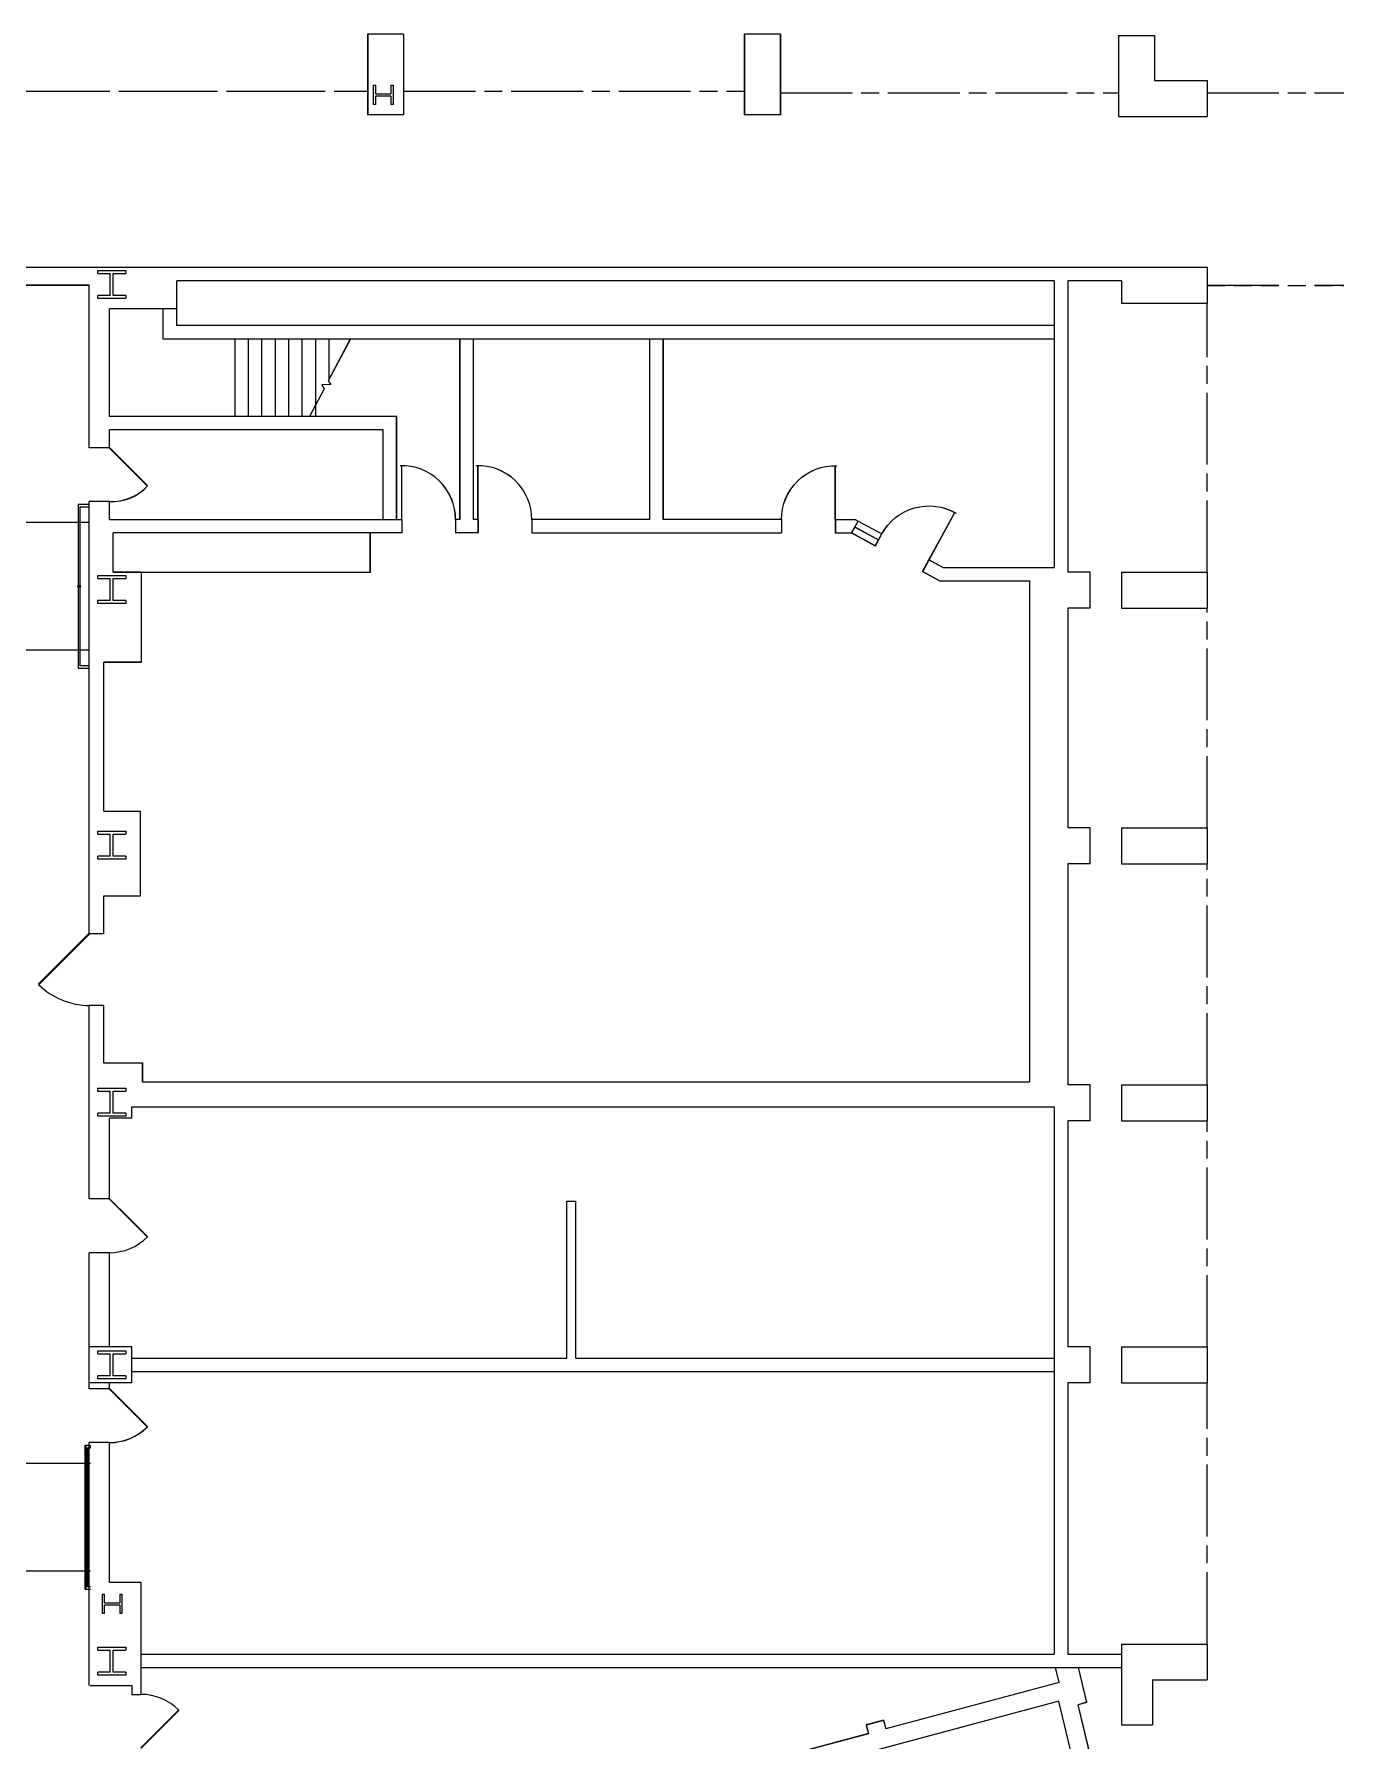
# Model space of a CAD drawing. Extents: x 768 to 5193, y 49 to 3217.
# Drawn here: x 3198 to 4074, y 1952 to 3094 of the extents above; entities that cross this region are included whole.
import ezdxf

# ---------------------------------------------------------------- set-up
doc = ezdxf.new("R2010")
doc.units = 0
doc.header["$LTSCALE"] = 96
doc.header["$MEASUREMENT"] = 0
doc.linetypes.add('DASHED', pattern=[0.75, 0.5, -0.25])
doc.linetypes.add('DASHED4', pattern=[0.1875, 0.125, -0.0625])
doc.layers.get('0').update_dxf_attribs({"linetype": 'CONTINUOUS'})
for name, color, linetype in [('A-CASE-EXST', 30, 'CONTINUOUS'), ('A-COLS', 1, 'CONTINUOUS'), ('A-DOOR', 2, 'CONTINUOUS'), ('A-DOOR-EXST', 8, 'CONTINUOUS'), ('A-FLOR-CASE', 3, 'CONTINUOUS'), ('A-FLOR-STRS', 2, 'CONTINUOUS'), ('A-GLAZ', 2, 'CONTINUOUS'), ('A-GLAZ-EXST', 30, 'CONTINUOUS'), ('A-GLAZ-SILL-EXST', 34, 'CONTINUOUS'), ('A-OVHD', 1, 'DASHED'), ('A-OVHD-EXST', 30, 'DASHED4'), ('A-ROOF-BELOW-EXST', 34, 'CONTINUOUS'), ('A-VERT-STRS-EXST', 34, 'CONTINUOUS'), ('A-WALL-EXST', 7, 'CONTINUOUS'), ('A-WALL-FULL', 6, 'CONTINUOUS'), ('A-WALL-SILL', 1, 'CONTINUOUS')]:
    doc.layers.add(name, color=color, linetype=linetype)

# ---------------------------------------------------------------- blocks, each defined once
blk = doc.blocks.new('BREAK2')
for p, q in [((-6, 0), (-3, 5.2)), ((-3, 5.2), (3, -5.2)), ((3, -5.2), (6, 0))]:
    blk.add_line(p, q)
blk = doc.blocks.new('PP-FPLL-unverified$0$BREAK2')
for p, q in [((-6, 0), (-3, 5.2)), ((-3, 5.2), (3, -5.2)), ((3, -5.2), (6, 0))]:
    blk.add_line(p, q)
blk = doc.blocks.new('90S1')
blk.add_line((-0.5, 0), (-0.5, 1))
blk.add_arc((-0.5, 0), 1, 0, 91.707)
blk = doc.blocks.new('DOOR')
at = {"const_width": 0.0278}
blk.add_lwpolyline([(0, 0), (-0.707, 0.707)], dxfattribs=at)
blk.add_arc((0, 0), 1, 135, 180)
blk = doc.blocks.new('All')
at = {"layer": 'A-CASE-EXST'}
for p, q in [((2331.3, 1965.8), (2331.3, 1992.1)), ((2159.3, 1965.8), (2331.3, 1965.8))]:
    blk.add_line(p, q, dxfattribs=at)
at = {"layer": 'A-DOOR-EXST', "const_width": 1}
for points in [[(2156.7, 2049.1), (2182.2, 2023.6)], [(2156.7, 1546.6), (2182.2, 1521.1)], [(2156.7, 1419.5), (2182.2, 1394)], [(2177.7, 1179.1), (2203.2, 1204.5)]]:
    blk.add_lwpolyline(points, dxfattribs=at)
at = {"layer": 'A-DOOR-EXST'}
blk.add_lwpolyline([(2203.2, 1204.5, 0.198912), (2177.7, 1215.1)], format="xyb", dxfattribs=at)
for centre, radius, start, end in [((2158.4, 2045), 32, 267.0147, 317.9853), ((2156.7, 1546.6), 36, 270, 315), ((2156.7, 1419.5), 36, 270, 315)]:
    blk.add_arc(centre, radius, start, end, dxfattribs=at)
at = {"layer": 'A-GLAZ-EXST'}
blk.add_line((2655.4, 1996), (2671.2, 1987.4), dxfattribs=at)
at = {"layer": 'A-GLAZ-SILL-EXST'}
for p, q in [((2657.6, 2000), (2673.4, 1991.4)), ((2653.3, 1992.1), (2669.1, 1983.5)), ((2669.1, 1983.5), (2673.4, 1991.4))]:
    blk.add_line(p, q, dxfattribs=at)
at = {"layer": 'A-OVHD-EXST'}
for p, q in [((2073, 2287.6), (2329.5, 2287.6)), ((2353.5, 2287.6), (2581.5, 2287.6)), ((2605.5, 2286.6), (2831.7, 2286.6)), ((2891, 2286.6), (2982.5, 2286.6)), ((2891, 2157.7), (2982.5, 2157.7)), ((2891, 1965.8), (2891, 2145.8)), ((2891, 1794.8), (2891, 1941.8)), ((2891, 1622.8), (2891, 1770.8)), ((2891, 1447.5), (2891, 1598.8)), ((2891, 1248.8), (2891, 1423.5))]:
    blk.add_line(p, q, dxfattribs=at)
at = {"layer": 'A-ROOF-BELOW-EXST'}
for p, q in [((2791.9, 1223), (2676, 1192)), ((2791.8, 1210.6), (2423.8, 1111.9)), ((2810.6, 1209.7), (2804.8, 1208.2)), ((2664.4, 1188.8), (2560.1, 1160.9)), ((2674.5, 1197.7), (2662.9, 1194.6)), ((2662.9, 1194.6), (2664.4, 1188.8)), ((2674.5, 1197.7), (2676, 1192))]:
    blk.add_line(p, q, dxfattribs=at)
at = {"layer": 'A-ROOF-BELOW-EXST', "extrusion": (0, 0, -1)}
for p, q in [((2791.9, 1223), (2789.5, 1233.1)), ((2810.6, 1209.7), (2805, 1233.1)), ((2914.7, 697.7), (2791.8, 1210.6)), ((2846.7, 1033), (2804.8, 1208.2))]:
    blk.add_line(p, q, dxfattribs=at)
at = {"layer": 'A-VERT-STRS-EXST'}
for p, q in [((2240.7, 2070.1), (2240.7, 2121.7)), ((2249.7, 2070.1), (2249.7, 2121.7)), ((2258.7, 2070.1), (2258.7, 2121.7)), ((2267.7, 2070.1), (2267.7, 2121.7)), ((2276.7, 2070.1), (2276.7, 2121.7)), ((2285.7, 2070.1), (2285.7, 2121.7)), ((2294.7, 2070.1), (2294.7, 2121.7)), ((2317.9, 2121.7), (2303.1, 2093.8)), ((2303.7, 2095), (2303.7, 2121.7)), ((2300.3, 2088.5), (2290.6, 2070.1)), ((2143.2, 1999.1), (2047.2, 1999.1)), ((2143.2, 1913.6), (2047.2, 1913.6)), ((2144, 1369.5), (2047.2, 1369.5)), ((2144, 1297.5), (2047.2, 1297.5))]:
    blk.add_line(p, q, dxfattribs=at)
for points in [[(2143.2, 1903.1), (2137.5, 1903.1, -0.414214), (2137.2, 1903.3), (2137.2, 2009.3, -0.414214), (2137.5, 2009.6), (2143.2, 2009.6), (2143.2, 2011.1), (2136, 2011.1, 0.414214), (2135.7, 2010.8), (2135.7, 1901.8, 0.414214), (2136, 1901.6), (2143.2, 1901.6)], [(2144, 1287), (2142.7, 1287, -0.414214), (2142.5, 1287.3), (2142.5, 1379.8, -0.414214), (2142.7, 1380), (2144, 1380), (2144, 1381.5), (2141.2, 1381.5, 0.414214), (2141, 1381.3), (2141, 1285.8, 0.414214), (2141.2, 1285.5), (2144, 1285.5)]]:
    blk.add_lwpolyline(points, format="xyb", dxfattribs=at)
blk.add_circle((2136.5, 1956.3), 0.75, dxfattribs=at)
at = {"layer": 'A-WALL-EXST'}
for p, q in [((2329.5, 2325.8), (2329.5, 2271.8)), ((2353.5, 2325.8), (2329.5, 2325.8)), ((2353.5, 2325.8), (2353.5, 2271.8)), ((2581.5, 2325.8), (2581.5, 2271.8)), ((2605.5, 2325.8), (2581.5, 2325.8)), ((2605.5, 2325.8), (2605.5, 2271.8)), ((2831.7, 2324.8), (2831.7, 2270.8)), ((2831.7, 2324.8), (2855.7, 2324.8)), ((2855.7, 2324.8), (2855.7, 2294.7)), ((2855.7, 2294.7), (2891, 2294.7)), ((2891, 2294.7), (2891, 2270.8)), ((2353.5, 2271.8), (2329.5, 2271.8)), ((2605.5, 2271.8), (2581.5, 2271.8)), ((2831.7, 2270.8), (2891, 2270.8)), ((2087.7, 2169.8), (2891, 2169.8)), ((2891, 2169.8), (2891, 2145.8)), ((2788.7, 2160.8), (2201.7, 2160.8)), ((2201.7, 2130.8), (2201.7, 2160.8)), ((2788.7, 2160.8), (2788.7, 1969)), ((2797.7, 2160.8), (2797.7, 1965.8)), ((2833.7, 2160.8), (2797.7, 2160.8)), ((2833.7, 2160.8), (2833.7, 2145.8)), ((2143.2, 2157.7), (2087.7, 2157.7)), ((2143.2, 2049.1), (2143.2, 2157.7)), ((2201.7, 2142.1), (2156.7, 2142.1)), ((2156.7, 2070.1), (2156.7, 2142.1)), ((2192.7, 2121.7), (2192.7, 2142.1)), ((2833.7, 2145.8), (2891, 2145.8)), ((2788.7, 2130.8), (2201.7, 2130.8)), ((2788.7, 2121.7), (2192.7, 2121.7)), ((2391.3, 2001.1), (2391.3, 2121.7)), ((2400.3, 2001.1), (2400.3, 2121.7)), ((2518.3, 2001.1), (2518.3, 2121.7)), ((2527.3, 2001.1), (2527.3, 2121.7)), ((2348.9, 2070.1), (2156.7, 2070.1)), ((2348.9, 2001.1), (2348.9, 2070.1)), ((2339.9, 2061.1), (2156.7, 2061.1)), ((2156.7, 2049.1), (2156.7, 2061.1)), ((2339.9, 2001.1), (2339.9, 2061.1)), ((2156.7, 2049.1), (2143.2, 2049.1)), ((2143.2, 1724), (2143.2, 2013.1)), ((2156.7, 2013.1), (2143.2, 2013.1)), ((2156.7, 2001.1), (2156.7, 2013.1)), ((2156.7, 2001.1), (2352.3, 2001.1)), ((2352.3, 2001.1), (2352.3, 1992.1)), ((2391.3, 2001.1), (2388.3, 2001.1)), ((2388.3, 2001.1), (2388.3, 1992.1)), ((2403.3, 2001.1), (2400.3, 2001.1)), ((2403.3, 2001.1), (2403.3, 1992.1)), ((2439.3, 2001.1), (2439.3, 1992.1)), ((2518.3, 2001.1), (2439.3, 2001.1)), ((2606.3, 2001.1), (2527.3, 2001.1)), ((2606.3, 2001.1), (2606.3, 1992.1)), ((2642.3, 2001.1), (2642.3, 1992.1)), ((2642.3, 2001.1), (2655.5, 2001.1)), ((2653.3, 1992.1), (2657.6, 2000)), ((2655.5, 2001.1), (2657.6, 2000)), ((2159.3, 1965.8), (2159.3, 1992.1)), ((2352.3, 1992.1), (2159.3, 1992.1)), ((2403.3, 1992.1), (2388.3, 1992.1)), ((2439.3, 1992.1), (2606.3, 1992.1)), ((2642.3, 1992.1), (2653.3, 1992.1)), ((2178, 1965.8), (2159.3, 1965.8)), ((2178, 1965.8), (2178, 1905.5)), ((2700.7, 1966.2), (2705, 1974.1)), ((2700.7, 1966.2), (2712.1, 1960)), ((2705, 1974.1), (2714.4, 1969)), ((2714.4, 1969), (2788.7, 1969)), ((2812.7, 1965.8), (2797.7, 1965.8)), ((2812.7, 1941.8), (2812.7, 1965.8)), ((2833.7, 1965.8), (2833.7, 1941.8)), ((2833.7, 1965.8), (2891, 1965.8)), ((2891, 1965.8), (2891, 1941.8)), ((2712.1, 1960), (2772.1, 1960)), ((2772.1, 1960), (2772.1, 1625)), ((2812.7, 1941.8), (2797.7, 1941.8)), ((2797.7, 1941.8), (2797.7, 1794.8)), ((2833.7, 1941.8), (2891, 1941.8)), ((2178, 1905.5), (2153, 1905.5)), ((2153, 1806), (2153, 1905.5)), ((2153, 1806), (2177.3, 1806)), ((2177.3, 1806), (2177.3, 1749)), ((2812.7, 1794.8), (2797.7, 1794.8)), ((2812.7, 1770.8), (2812.7, 1794.8)), ((2833.7, 1794.8), (2891, 1794.8)), ((2833.7, 1794.8), (2833.7, 1770.8)), ((2891, 1794.8), (2891, 1770.8)), ((2812.7, 1770.8), (2797.7, 1770.8)), ((2797.7, 1770.8), (2797.7, 1622.8)), ((2833.7, 1770.8), (2891, 1770.8)), ((2177.3, 1749), (2152.8, 1749)), ((2152.8, 1749), (2152.8, 1724)), ((2152.8, 1724), (2143.2, 1724)), ((2143.2, 1546.6), (2143.2, 1676)), ((2152.8, 1676), (2143.2, 1676)), ((2152.8, 1676), (2152.8, 1637.5)), ((2152.8, 1637.5), (2178.8, 1637.5)), ((2178.8, 1637.5), (2178.8, 1625)), ((2178.8, 1625), (2772.1, 1625)), ((2812.7, 1622.8), (2797.7, 1622.8)), ((2812.7, 1598.8), (2812.7, 1622.8)), ((2833.7, 1622.8), (2891, 1622.8)), ((2833.7, 1622.8), (2833.7, 1598.8)), ((2891, 1622.8), (2891, 1598.8)), ((2171.7, 1600.6), (2156.7, 1600.6)), ((2156.7, 1546.6), (2156.7, 1600.6)), ((2171.7, 1608.1), (2788.7, 1608.1)), ((2171.7, 1600.6), (2171.7, 1608.1)), ((2788.7, 1608.1), (2788.7, 1242.1)), ((2812.7, 1598.8), (2797.7, 1598.8)), ((2797.7, 1598.8), (2797.7, 1447.5)), ((2833.7, 1598.8), (2891, 1598.8)), ((2156.7, 1546.6), (2143.2, 1546.6)), ((2462.7, 1440), (2462.7, 1545.1)), ((2462.7, 1545.1), (2468.7, 1545.1)), ((2468.7, 1440), (2468.7, 1545.1)), ((2143.2, 1419.5), (2143.2, 1510.6)), ((2156.7, 1510.6), (2143.2, 1510.6)), ((2156.7, 1447.5), (2156.7, 1510.6)), ((2171.7, 1447.5), (2143.2, 1447.5)), ((2171.7, 1423.5), (2171.7, 1447.5)), ((2171.7, 1440), (2462.7, 1440)), ((2468.7, 1440), (2788.7, 1440)), ((2812.7, 1447.5), (2797.7, 1447.5)), ((2812.7, 1423.5), (2812.7, 1447.5)), ((2833.7, 1447.5), (2891, 1447.5)), ((2833.7, 1447.5), (2833.7, 1423.5)), ((2891, 1447.5), (2891, 1423.5)), ((2171.7, 1431), (2788.7, 1431)), ((2156.7, 1419.5), (2143.2, 1419.5)), ((2171.7, 1423.5), (2144, 1423.5)), ((2156.7, 1419.5), (2156.7, 1423.5)), ((2812.7, 1423.5), (2797.7, 1423.5)), ((2797.7, 1423.5), (2797.7, 1242.1)), ((2833.7, 1423.5), (2891, 1423.5)), ((2143.2, 1221.1), (2143.2, 1383.5)), ((2156.7, 1383.5), (2143.2, 1383.5)), ((2156.7, 1290.1), (2156.7, 1383.5)), ((2156.7, 1290.1), (2177.7, 1290.1)), ((2177.7, 1290.1), (2177.7, 1215.1)), ((2833.7, 1248.8), (2833.7, 1194.8)), ((2833.7, 1248.8), (2891, 1248.8)), ((2891, 1248.8), (2891, 1224.8)), ((2177.7, 1242.1), (2788.7, 1242.1)), ((2797.7, 1242.1), (2833.7, 1242.1)), ((2177.7, 1233.1), (2833.7, 1233.1)), ((2854.5, 1224.8), (2891, 1224.8)), ((2854.5, 1224.8), (2854.5, 1194.8)), ((2144, 1221.1), (2171.7, 1221.1)), ((2171.7, 1221.1), (2171.7, 1215.1)), ((2171.7, 1215.1), (2177.7, 1215.1)), ((2833.7, 1194.8), (2854.5, 1194.8))]:
    blk.add_line(p, q, dxfattribs=at)
at = {"layer": 'A-DOOR-EXST', "yscale": 36, "zscale": 36}
for p, xscale in [((2370.3, 2001.1), 36), ((2421.3, 2001.1), 36), ((2624.3, 2001.1), -36)]:
    blk.add_blockref('90S1', p, dxfattribs=dict(at, xscale=xscale))
at = {"layer": 'A-DOOR-EXST'}
for name, p, xscale, yscale, zscale, rotation in [('90S1', (2689.2, 1982.8), -36, 36, 36, 331.4339267682228), ('DOOR', (2143.2, 1724), 47.98800000000001, 47.98800000000001, 47.98800000000001, 90)]:
    blk.add_blockref(name, p, dxfattribs=dict(at, xscale=xscale, yscale=yscale, zscale=zscale, rotation=rotation))
at = {"layer": 'A-VERT-STRS-EXST', "xscale": 0.4999999999999987, "yscale": 0.4999999999999987, "zscale": 0.4999999999999987, "rotation": 242.2119524656438}
for name in ['BREAK2', 'PP-FPLL-unverified$0$BREAK2']:
    blk.add_blockref(name, (2301.7, 2091.2), dxfattribs=at)

msp = doc.modelspace()

# ---------------------------------------------------------------- linework, layer by layer
at = {"layer": 'A-COLS'}
for p, q in [((3424.7, 3059.9), (3426.1, 3059.9)), ((3424.7, 3046.9), (3424.7, 3059.9)), ((3426.1, 3054.1), (3426.1, 3059.9)), ((3426.1, 3054.1), (3436.3, 3054.1)), ((3426.1, 3046.9), (3426.1, 3052.7)), ((3426.1, 3052.7), (3436.3, 3052.7)), ((3436.3, 3059.9), (3436.3, 3054.1)), ((3436.3, 3059.9), (3437.7, 3059.9)), ((3436.3, 3052.7), (3436.3, 3046.9)), ((3437.7, 3059.9), (3437.7, 3046.9)), ((3426.1, 3046.9), (3424.7, 3046.9)), ((3437.7, 3046.9), (3436.3, 3046.9)), ((3240.2, 2935.8), (3258.9, 2935.8)), ((3240.2, 2933.8), (3240.2, 2935.8)), ((3258.9, 2935.8), (3258.9, 2933.8)), ((3240.2, 2933.8), (3248.6, 2933.8)), ((3248.6, 2919.1), (3248.6, 2933.8)), ((3250.6, 2919.1), (3250.6, 2933.8)), ((3250.6, 2933.8), (3258.9, 2933.8)), ((3240.2, 2917.1), (3240.2, 2919.1)), ((3248.6, 2919.1), (3240.2, 2919.1)), ((3258.9, 2917.1), (3240.2, 2917.1)), ((3258.9, 2919.1), (3250.6, 2919.1)), ((3258.9, 2919.1), (3258.9, 2917.1)), ((3240.2, 2731.8), (3258.9, 2731.8)), ((3240.2, 2729.8), (3240.2, 2731.8)), ((3240.2, 2729.8), (3248.6, 2729.8)), ((3248.6, 2715.1), (3248.6, 2729.8)), ((3250.6, 2715.1), (3250.6, 2729.8)), ((3250.6, 2729.8), (3258.9, 2729.8)), ((3258.9, 2731.8), (3258.9, 2729.8)), ((3240.2, 2713.1), (3240.2, 2715.1)), ((3248.6, 2715.1), (3240.2, 2715.1)), ((3258.9, 2713.1), (3240.2, 2713.1)), ((3258.9, 2715.1), (3250.6, 2715.1)), ((3258.9, 2715.1), (3258.9, 2713.1)), ((3240.2, 2560.8), (3258.9, 2560.8)), ((3240.2, 2558.8), (3240.2, 2560.8)), ((3240.2, 2558.8), (3248.6, 2558.8)), ((3248.6, 2544.1), (3248.6, 2558.8)), ((3250.6, 2544.1), (3250.6, 2558.8)), ((3250.6, 2558.8), (3258.9, 2558.8)), ((3258.9, 2560.8), (3258.9, 2558.8)), ((3240.2, 2542.1), (3240.2, 2544.1)), ((3248.6, 2544.1), (3240.2, 2544.1)), ((3258.9, 2542.1), (3240.2, 2542.1)), ((3258.9, 2544.1), (3250.6, 2544.1)), ((3258.9, 2544.1), (3258.9, 2542.1)), ((3240.2, 2388.8), (3258.9, 2388.8)), ((3240.2, 2386.8), (3240.2, 2388.8)), ((3240.2, 2386.8), (3248.6, 2386.8)), ((3248.6, 2372.1), (3248.6, 2386.8)), ((3250.6, 2372.1), (3250.6, 2386.8)), ((3250.6, 2386.8), (3258.9, 2386.8)), ((3258.9, 2388.8), (3258.9, 2386.8)), ((3240.2, 2370.1), (3240.2, 2372.1)), ((3248.6, 2372.1), (3240.2, 2372.1)), ((3258.9, 2370.1), (3240.2, 2370.1)), ((3258.9, 2372.1), (3250.6, 2372.1)), ((3258.9, 2372.1), (3258.9, 2370.1)), ((3240.2, 2213.1), (3258.9, 2213.1)), ((3240.2, 2211.1), (3240.2, 2213.1)), ((3240.2, 2211.1), (3248.6, 2211.1)), ((3248.6, 2196.4), (3248.6, 2211.1)), ((3250.6, 2196.4), (3250.6, 2211.1)), ((3250.6, 2211.1), (3258.9, 2211.1)), ((3258.9, 2213.1), (3258.9, 2211.1)), ((3240.2, 2194.4), (3240.2, 2196.4)), ((3248.6, 2196.4), (3240.2, 2196.4)), ((3258.9, 2194.4), (3240.2, 2194.4)), ((3258.9, 2196.4), (3250.6, 2196.4)), ((3258.9, 2196.4), (3258.9, 2194.4)), ((3243.3, 2050.3), (3244.6, 2050.3)), ((3243.3, 2037.3), (3243.3, 2050.3)), ((3244.6, 2044.5), (3244.6, 2050.3)), ((3244.6, 2044.5), (3254.9, 2044.5)), ((3254.9, 2050.3), (3254.9, 2044.5)), ((3254.9, 2050.3), (3256.3, 2050.3)), ((3256.3, 2050.3), (3256.3, 2037.3)), ((3244.6, 2037.3), (3243.3, 2037.3)), ((3244.6, 2037.3), (3244.6, 2043.1)), ((3244.6, 2043.1), (3254.9, 2043.1)), ((3254.9, 2043.1), (3254.9, 2037.3)), ((3256.3, 2037.3), (3254.9, 2037.3)), ((3240.2, 2014.8), (3258.9, 2014.8)), ((3240.2, 2012.8), (3240.2, 2014.8)), ((3240.2, 2012.8), (3248.6, 2012.8)), ((3248.6, 1998.1), (3248.6, 2012.8)), ((3250.6, 1998.1), (3250.6, 2012.8)), ((3250.6, 2012.8), (3258.9, 2012.8)), ((3258.9, 2014.8), (3258.9, 2012.8)), ((3240.2, 1996.1), (3240.2, 1998.1)), ((3248.6, 1998.1), (3240.2, 1998.1)), ((3258.9, 1996.1), (3240.2, 1996.1)), ((3258.9, 1998.1), (3250.6, 1998.1)), ((3258.9, 1998.1), (3258.9, 1996.1))]:
    msp.add_line(p, q, dxfattribs=at)
at = {"layer": 'A-DOOR', "const_width": 1}
for points in [[(3248, 2817.3), (3273.5, 2791.9)], [(3248, 2314.8), (3273.5, 2289.4)], [(3248, 2187.8), (3273.5, 2162.3)], [(3269, 1947.3), (3294.5, 1972.8)]]:
    msp.add_lwpolyline(points, dxfattribs=at)
at = {"layer": 'A-DOOR'}
msp.add_lwpolyline([(3294.5, 1972.8, 0.198912), (3269, 1983.3)], format="xyb", dxfattribs=at)
for centre, radius, start, end in [((3249.7, 2813.3), 32, 267.0147, 317.9853), ((3248, 2314.8), 36, 270, 315), ((3248, 2187.8), 36, 270, 315)]:
    msp.add_arc(centre, radius, start, end, dxfattribs=at)
at = {"layer": 'A-FLOR-CASE'}
for p, q in [((3422.5, 2734), (3422.5, 2760.3)), ((3250.5, 2734), (3422.5, 2734))]:
    msp.add_line(p, q, dxfattribs=at)
at = {"layer": 'A-FLOR-STRS'}
for p, q in [((3332, 2838.3), (3332, 2890)), ((3341, 2838.3), (3341, 2890)), ((3350, 2838.3), (3350, 2890)), ((3359, 2838.3), (3359, 2890)), ((3368, 2838.3), (3368, 2890)), ((3377, 2838.3), (3377, 2890)), ((3386, 2838.3), (3386, 2890)), ((3409.1, 2890), (3394.4, 2862.1)), ((3395, 2863.2), (3395, 2890)), ((3391.6, 2856.8), (3381.9, 2838.3)), ((3234.5, 2767.3), (3138.5, 2767.3)), ((3234.5, 2681.8), (3138.5, 2681.8)), ((3234.5, 2137.8), (3138.5, 2137.8)), ((3234.5, 2065.8), (3138.5, 2065.8))]:
    msp.add_line(p, q, dxfattribs=at)
for points in [[(3234.5, 2671.3), (3228.7, 2671.3, -0.414214), (3228.5, 2671.6), (3228.5, 2777.6, -0.414214), (3228.7, 2777.8), (3234.5, 2777.8), (3234.5, 2779.3), (3227.2, 2779.3, 0.414214), (3227, 2779.1), (3227, 2670.1, 0.414214), (3227.2, 2669.8), (3234.5, 2669.8)], [(3234.5, 2055.3), (3233.2, 2055.3, -0.414214), (3233, 2055.5), (3233, 2148, -0.414214), (3233.2, 2148.2), (3234.5, 2148.2), (3234.5, 2149.8), (3231.7, 2149.8, 0.414214), (3231.5, 2149.5), (3231.5, 2054, 0.414214), (3231.7, 2053.8), (3234.5, 2053.8)]]:
    msp.add_lwpolyline(points, format="xyb", dxfattribs=at)
msp.add_circle((3227.7, 2724.6), 0.75, dxfattribs=at)
at = {"layer": 'A-GLAZ'}
msp.add_line((3746.7, 2764.3), (3762.5, 2755.7), dxfattribs=at)
at = {"layer": 'A-OVHD'}
for p, q in [((3194, 3055.8), (3420.7, 3055.8)), ((3444.7, 3055.8), (3672.7, 3055.8)), ((3696.7, 3054.8), (3923, 3054.8)), ((3982.2, 3054.8), (4073.7, 3054.8)), ((3982.2, 2926), (4073.7, 2926)), ((3982.2, 2734), (3982.2, 2914)), ((3982.2, 2563), (3982.2, 2710)), ((3982.2, 2391), (3982.2, 2539)), ((3982.2, 2215.8), (3982.2, 2367)), ((3982.2, 2017), (3982.2, 2191.8))]:
    msp.add_line(p, q, dxfattribs=at)
at = {"layer": 'A-WALL-FULL'}
for p, q in [((3420.7, 3094), (3420.7, 3040)), ((3444.7, 3094), (3420.7, 3094)), ((3444.7, 3094), (3444.7, 3040)), ((3672.7, 3094), (3672.7, 3040)), ((3696.7, 3094), (3672.7, 3094)), ((3696.7, 3094), (3696.7, 3040)), ((3923, 3093), (3923, 3039)), ((3923, 3093), (3947, 3093)), ((3947, 3093), (3947, 3063)), ((3947, 3063), (3982.2, 3063)), ((3982.2, 3063), (3982.2, 3039)), ((3444.7, 3040), (3420.7, 3040)), ((3696.7, 3040), (3672.7, 3040)), ((3923, 3039), (3982.2, 3039)), ((3179, 2938), (3982.2, 2938)), ((3982.2, 2938), (3982.2, 2914)), ((3234.5, 2926), (3179, 2926)), ((3234.5, 2817.3), (3234.5, 2926)), ((3880, 2929), (3293, 2929)), ((3293, 2899), (3293, 2929)), ((3880, 2929), (3880, 2737.2)), ((3889, 2929), (3889, 2734)), ((3925, 2929), (3889, 2929)), ((3925, 2929), (3925, 2914)), ((3925, 2914), (3982.2, 2914)), ((3293, 2910.3), (3248, 2910.3)), ((3248, 2838.3), (3248, 2910.3)), ((3284, 2890), (3284, 2910.3)), ((3880, 2890), (3284, 2890)), ((3880, 2899), (3293, 2899)), ((3482.5, 2769.3), (3482.5, 2890)), ((3491.5, 2769.3), (3491.5, 2890)), ((3609.5, 2769.3), (3609.5, 2890)), ((3618.5, 2769.3), (3618.5, 2890)), ((3440.1, 2838.3), (3248, 2838.3)), ((3440.1, 2769.3), (3440.1, 2838.3)), ((3431.1, 2829.3), (3248, 2829.3)), ((3248, 2817.3), (3248, 2829.3)), ((3431.1, 2769.3), (3431.1, 2829.3)), ((3248, 2817.3), (3234.5, 2817.3)), ((3234.5, 2492.2), (3234.5, 2781.3)), ((3248, 2781.3), (3234.5, 2781.3)), ((3248, 2769.3), (3248, 2781.3)), ((3248, 2769.3), (3443.5, 2769.3)), ((3443.5, 2769.3), (3443.5, 2760.3)), ((3482.5, 2769.3), (3479.5, 2769.3)), ((3479.5, 2769.3), (3479.5, 2760.3)), ((3494.5, 2769.3), (3491.5, 2769.3)), ((3494.5, 2769.3), (3494.5, 2760.3)), ((3530.5, 2769.3), (3530.5, 2760.3)), ((3609.5, 2769.3), (3530.5, 2769.3)), ((3697.5, 2769.3), (3618.5, 2769.3)), ((3697.5, 2769.3), (3697.5, 2760.3)), ((3733.5, 2769.3), (3733.5, 2760.3)), ((3733.5, 2769.3), (3746.8, 2769.3)), ((3744.5, 2760.3), (3748.8, 2768.2)), ((3746.8, 2769.3), (3748.8, 2768.2)), ((3250.5, 2734), (3250.5, 2760.3)), ((3443.5, 2760.3), (3250.5, 2760.3)), ((3494.5, 2760.3), (3479.5, 2760.3)), ((3530.5, 2760.3), (3697.5, 2760.3)), ((3733.5, 2760.3), (3744.5, 2760.3)), ((3791.9, 2734.5), (3796.2, 2742.4)), ((3796.2, 2742.4), (3805.7, 2737.2)), ((3269.3, 2734), (3250.5, 2734)), ((3269.3, 2734), (3269.3, 2673.8)), ((3791.9, 2734.5), (3803.4, 2728.2)), ((3805.7, 2737.2), (3880, 2737.2)), ((3904, 2734), (3889, 2734)), ((3904, 2710), (3904, 2734)), ((3925, 2734), (3925, 2710)), ((3925, 2734), (3982.2, 2734)), ((3982.2, 2734), (3982.2, 2710)), ((3803.4, 2728.2), (3863.4, 2728.2)), ((3863.4, 2728.2), (3863.4, 2393.2)), ((3904, 2710), (3889, 2710)), ((3889, 2710), (3889, 2563)), ((3925, 2710), (3982.2, 2710)), ((3269.3, 2673.8), (3244.3, 2673.8)), ((3244.3, 2574.2), (3244.3, 2673.8)), ((3244.3, 2574.2), (3268.5, 2574.2)), ((3268.5, 2574.2), (3268.5, 2517.2)), ((3904, 2563), (3889, 2563)), ((3904, 2539), (3904, 2563)), ((3925, 2563), (3982.2, 2563)), ((3925, 2563), (3925, 2539)), ((3982.2, 2563), (3982.2, 2539)), ((3904, 2539), (3889, 2539)), ((3889, 2539), (3889, 2391)), ((3925, 2539), (3982.2, 2539)), ((3268.5, 2517.2), (3244, 2517.2)), ((3244, 2517.2), (3244, 2492.2)), ((3244, 2492.2), (3234.5, 2492.2)), ((3234.5, 2314.8), (3234.5, 2444.2)), ((3244, 2444.2), (3234.5, 2444.2)), ((3244, 2444.2), (3244, 2405.8)), ((3244, 2405.8), (3270, 2405.8)), ((3270, 2405.8), (3270, 2393.2)), ((3270, 2393.2), (3863.4, 2393.2)), ((3904, 2391), (3889, 2391)), ((3904, 2367), (3904, 2391)), ((3925, 2391), (3982.2, 2391)), ((3925, 2391), (3925, 2367)), ((3982.2, 2391), (3982.2, 2367)), ((3263, 2376.3), (3880, 2376.3)), ((3263, 2368.8), (3263, 2376.3)), ((3880, 2376.3), (3880, 2010.3)), ((3263, 2368.8), (3248, 2368.8)), ((3248, 2314.8), (3248, 2368.8)), ((3904, 2367), (3889, 2367)), ((3889, 2367), (3889, 2215.8)), ((3925, 2367), (3982.2, 2367)), ((3248, 2314.8), (3234.5, 2314.8)), ((3554, 2208.3), (3554, 2313.3)), ((3554, 2313.3), (3560, 2313.3)), ((3560, 2208.3), (3560, 2313.3)), ((3234.5, 2187.8), (3234.5, 2278.8)), ((3248, 2278.8), (3234.5, 2278.8)), ((3248, 2215.8), (3248, 2278.8)), ((3263, 2215.8), (3234.5, 2215.8)), ((3263, 2191.8), (3263, 2215.8)), ((3904, 2215.8), (3889, 2215.8)), ((3904, 2191.8), (3904, 2215.8)), ((3925, 2215.8), (3982.2, 2215.8)), ((3925, 2215.8), (3925, 2191.8)), ((3982.2, 2215.8), (3982.2, 2191.8)), ((3263, 2208.3), (3554, 2208.3)), ((3560, 2208.3), (3880, 2208.3)), ((3263, 2199.3), (3880, 2199.3)), ((3248, 2187.8), (3234.5, 2187.8)), ((3263, 2191.8), (3235.2, 2191.8)), ((3248, 2187.8), (3248, 2191.8)), ((3904, 2191.8), (3889, 2191.8)), ((3889, 2191.8), (3889, 2010.3)), ((3925, 2191.8), (3982.2, 2191.8)), ((3234.5, 1989.3), (3234.5, 2151.8)), ((3248, 2151.8), (3234.5, 2151.8)), ((3248, 2058.3), (3248, 2151.8)), ((3248, 2058.3), (3269, 2058.3)), ((3269, 2058.3), (3269, 1983.3)), ((3269, 2010.3), (3880, 2010.3)), ((3889, 2010.3), (3925, 2010.3)), ((3925, 2017), (3925, 1963)), ((3925, 2017), (3982.2, 2017)), ((3982.2, 2017), (3982.2, 1993)), ((3269, 2001.3), (3925, 2001.3)), ((3235.2, 1989.3), (3263, 1989.3)), ((3263, 1989.3), (3263, 1983.3)), ((3883.2, 1991.3), (3767.3, 1960.2)), ((3945.8, 1993), (3982.2, 1993)), ((3945.8, 1993), (3945.8, 1963)), ((3263, 1983.3), (3269, 1983.3)), ((3883.1, 1978.8), (3515, 1880.2)), ((3901.8, 1978), (3896, 1976.4)), ((3765.7, 1966), (3754.1, 1962.9)), ((3765.7, 1966), (3767.3, 1960.2)), ((3755.7, 1957.1), (3651.4, 1929.1)), ((3754.1, 1962.9), (3755.7, 1957.1)), ((3925, 1963), (3945.8, 1963))]:
    msp.add_line(p, q, dxfattribs=at)
at = {"layer": 'A-WALL-FULL', "extrusion": (0, 0, -1)}
for p, q in [((3883.2, 1991.3), (3880.8, 2001.3)), ((3901.8, 1978), (3896.2, 2001.3)), ((4005.9, 1465.9), (3883.1, 1978.8)), ((3938, 1801.2), (3896, 1976.4))]:
    msp.add_line(p, q, dxfattribs=at)
at = {"layer": 'A-WALL-SILL'}
for p, q in [((3748.8, 2768.2), (3764.6, 2759.6)), ((3744.5, 2760.3), (3760.3, 2751.7)), ((3760.3, 2751.7), (3764.6, 2759.6))]:
    msp.add_line(p, q, dxfattribs=at)

# ---------------------------------------------------------------- block references
msp.add_blockref('All', (1091.3, 768.2))
at = {"layer": 'A-DOOR', "yscale": 36, "zscale": 36}
for p, xscale in [((3461.5, 2769.3), 36), ((3512.5, 2769.3), 36), ((3715.5, 2769.3), -36)]:
    msp.add_blockref('90S1', p, dxfattribs=dict(at, xscale=xscale))
at = {"layer": 'A-DOOR'}
for name, p, xscale, yscale, zscale, rotation in [('90S1', (3780.4, 2751), -36, 36, 36, 331.4339267682228), ('DOOR', (3234.5, 2492.2), 47.98800000000001, 47.98800000000001, 47.98800000000001, 90)]:
    msp.add_blockref(name, p, dxfattribs=dict(at, xscale=xscale, yscale=yscale, zscale=zscale, rotation=rotation))
at = {"layer": 'A-FLOR-STRS', "xscale": 0.4999999999999987, "yscale": 0.4999999999999987, "zscale": 0.4999999999999987, "rotation": 242.2119524656438}
for name in ['BREAK2', 'PP-FPLL-unverified$0$BREAK2']:
    msp.add_blockref(name, (3393, 2859.4), dxfattribs=at)

doc.saveas('drawing.dxf')
